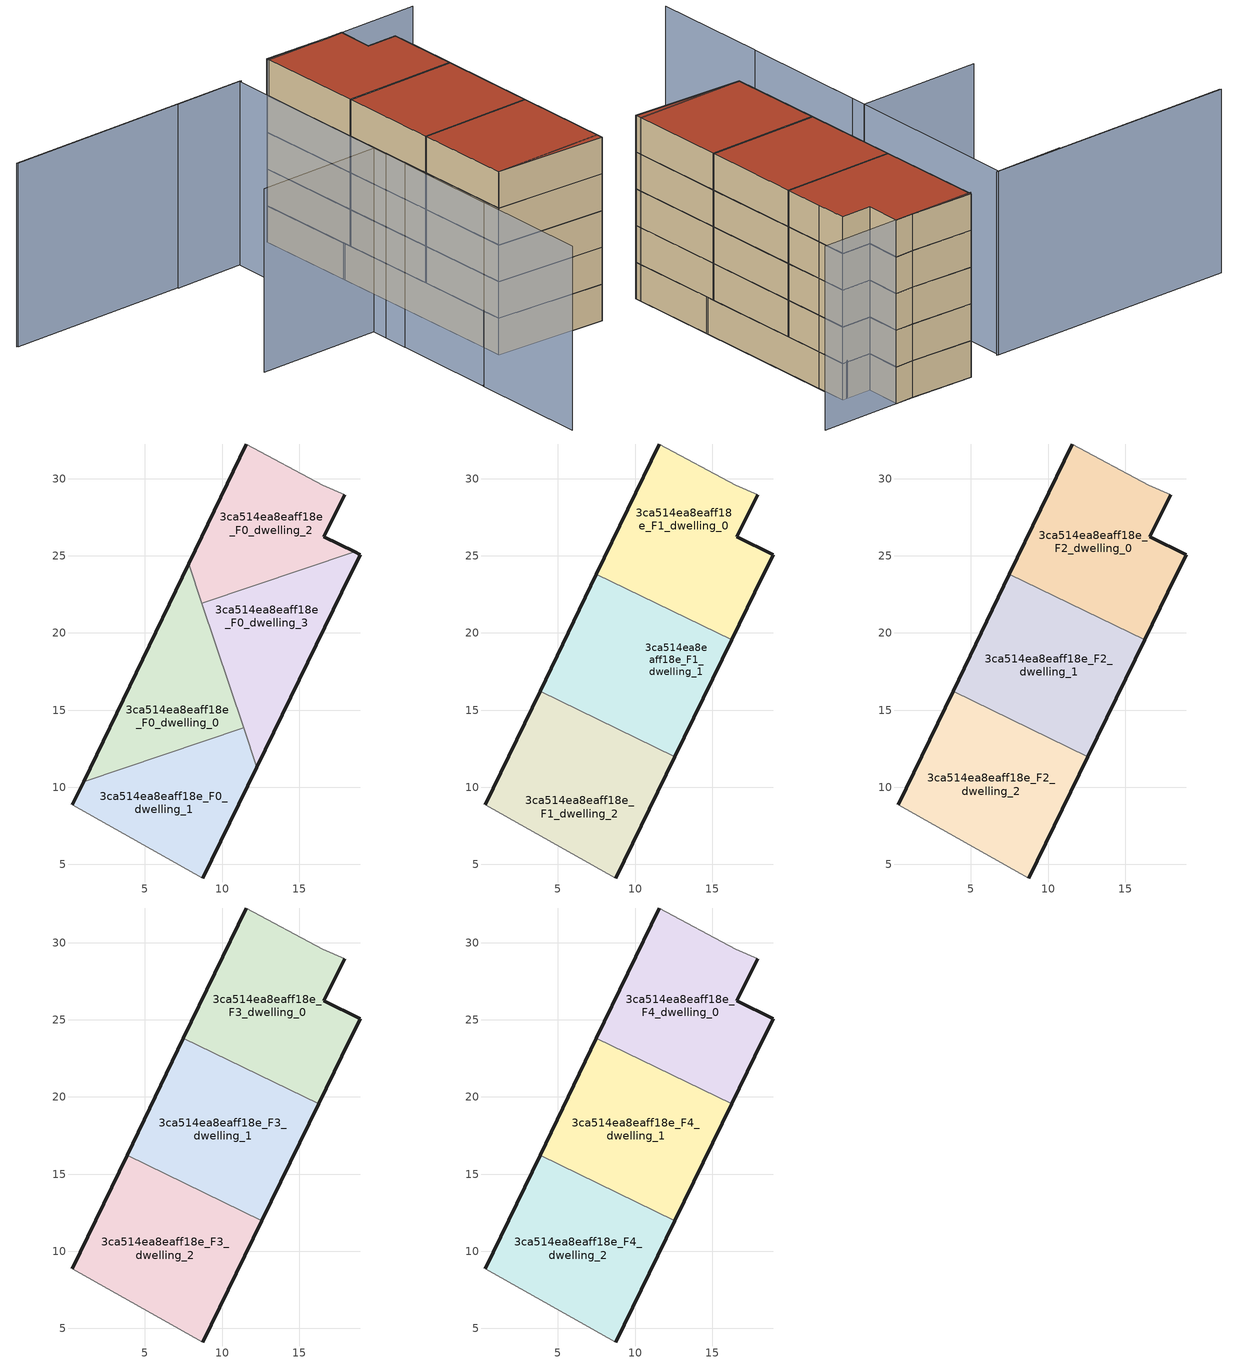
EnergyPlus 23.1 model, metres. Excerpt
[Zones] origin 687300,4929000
3ca514ea8eaff18e_F0_dwelling_0
 floor ground (EU_floor_Construction): 11.4,13.85 7.82,24.49 1.02,10.36 z0
 wall outside (EU_wall_Construction): 1.02,10.36 7.82,24.49 z0:3
 wall to 3ca514ea8eaff18e_F0_dwelling_1 (EU_wall_Construction): 11.4,13.85 1.02,10.36 z0:3
 wall to 3ca514ea8eaff18e_F0_dwelling_3 (EU_wall_Construction): 8.68,21.92 11.4,13.85 z0:3
 wall to 3ca514ea8eaff18e_F0_dwelling_2 (EU_wall_Construction): 7.82,24.49 8.68,21.92 z0:3
 ceiling adiabatic (EU_roof_Construction): 9.81,13.32 1.02,10.36 3.84,16.22 z3
3ca514ea8eaff18e_F0_dwelling_1
 floor ground (EU_floor_Construction): 8.75,4.12 12.25,11.31 11.4,13.85 1.02,10.36 0.29,8.85 z0
 wall outside (EU_wall_Construction): 12.25,11.31 8.75,4.12 / 0.29,8.85 1.02,10.36 z0:3
 wall adiabatic (EU_wall_Construction): 8.75,4.12 0.29,8.85 z0:3
 wall to 3ca514ea8eaff18e_F0_dwelling_3 (EU_wall_Construction): 11.4,13.85 12.25,11.31 z0:3
3ca514ea8eaff18e_F0_dwelling_2
 floor ground (EU_floor_Construction): 18.58,25.25 16.57,26.23 17.94,28.94 16.5,29.58 11.55,32.24 7.82,24.49 8.68,21.92 z0
 wall outside (EU_wall_Construction): 7.82,24.49 11.55,32.24 / 17.94,28.94 16.57,26.23 18.58,25.25 z0:3
 wall to 3ca514ea8eaff18e_F0_dwelling_3 (EU_wall_Construction): 18.58,25.25 8.68,21.92 z0:3
 wall adiabatic (EU_wall_Construction): 11.55,32.24 16.5,29.58 17.94,28.94 z0:3
3ca514ea8eaff18e_F0_dwelling_3
 floor ground (EU_floor_Construction): 12.25,11.31 17.75,22.64 18.94,25.07 18.58,25.25 8.68,21.92 z0
 wall outside (EU_wall_Construction): 18.58,25.25 18.94,25.07 17.75,22.64 12.25,11.31 z0:3
3ca514ea8eaff18e_F1_dwelling_0
 floor to 3ca514ea8eaff18e_F0_dwelling_2 (EU_floor_Construction): 18.58,25.25 16.57,26.23 17.94,28.94 16.5,29.58 11.55,32.24 7.82,24.49 8.16,23.49 10.28,22.46 z3
 floor to 3ca514ea8eaff18e_F0_dwelling_0 (EU_floor_Construction): 8.16,23.49 7.82,24.49 7.5,23.81 z3
 floor to 3ca514ea8eaff18e_F0_dwelling_3 (EU_floor_Construction): 16.25,19.56 17.75,22.64 18.94,25.07 18.58,25.25 10.28,22.46 z3
 wall outside (EU_wall_Construction): 7.5,23.82 11.55,32.24 / 17.94,28.94 16.57,26.23 18.94,25.07 17.75,22.64 16.25,19.55 z3:6
 wall to 3ca514ea8eaff18e_F1_dwelling_1 (EU_wall_Construction): 16.25,19.55 7.5,23.82 z3:6
 wall adiabatic (EU_wall_Construction): 11.55,32.24 16.5,29.58 17.94,28.94 z3:6
3ca514ea8eaff18e_F1_dwelling_1
 floor to 3ca514ea8eaff18e_F0_dwelling_0 (EU_floor_Construction): 11.4,13.85 8.16,23.49 7.5,23.81 3.84,16.22 9.81,13.32 z3
 floor to 3ca514ea8eaff18e_F0_dwelling_3 (EU_floor_Construction): 12.57,11.98 16.25,19.56 10.28,22.46 8.68,21.92 11.92,12.29 z3
 floor to 3ca514ea8eaff18e_F0_dwelling_2 (EU_floor_Construction): 10.28,22.46 8.16,23.49 8.68,21.92 z3
 floor to 3ca514ea8eaff18e_F0_dwelling_1 (EU_floor_Construction): 11.92,12.29 11.4,13.85 9.81,13.32 z3
 wall outside (EU_wall_Construction): 16.25,19.55 12.57,11.98 / 3.84,16.22 7.5,23.82 z3:6
 wall to 3ca514ea8eaff18e_F1_dwelling_2 (EU_wall_Construction): 12.57,11.98 3.84,16.22 z3:6
3ca514ea8eaff18e_F1_dwelling_2
 floor to 3ca514ea8eaff18e_F0_dwelling_1 (EU_floor_Construction): 8.75,4.12 12.25,11.31 11.92,12.29 9.81,13.32 1.02,10.36 0.29,8.85 z3
 floor to 3ca514ea8eaff18e_F0_dwelling_3 (EU_floor_Construction): 12.25,11.31 12.57,11.98 11.92,12.29 z3
 floor adiabatic (EU_floor_Construction): 12.57,11.98 3.84,16.22 1.02,10.36 9.81,13.32 z3
 wall outside (EU_wall_Construction): 12.57,11.98 8.75,4.12 / 0.29,8.85 3.84,16.22 z3:6
 wall adiabatic (EU_wall_Construction): 8.75,4.12 0.29,8.85 z3:6
3ca514ea8eaff18e_F2_dwelling_0
 floor to 3ca514ea8eaff18e_F1_dwelling_0 (EU_floor_Construction): 16.25,19.55 17.75,22.64 18.94,25.07 16.57,26.23 17.94,28.94 16.5,29.58 11.55,32.24 7.5,23.82 z6
 wall outside (EU_wall_Construction): 7.5,23.82 11.55,32.24 / 17.94,28.94 16.57,26.23 18.94,25.07 17.75,22.64 16.25,19.55 z6:9
 wall to 3ca514ea8eaff18e_F2_dwelling_1 (EU_wall_Construction): 16.25,19.55 7.5,23.82 z6:9
 wall adiabatic (EU_wall_Construction): 11.55,32.24 16.5,29.58 17.94,28.94 z6:9
3ca514ea8eaff18e_F2_dwelling_1
 floor to 3ca514ea8eaff18e_F1_dwelling_1 (EU_floor_Construction): 12.57,11.98 16.25,19.55 7.5,23.82 3.84,16.22 z6
 wall outside (EU_wall_Construction): 16.25,19.55 12.57,11.98 / 3.84,16.22 7.5,23.82 z6:9
 wall to 3ca514ea8eaff18e_F2_dwelling_2 (EU_wall_Construction): 12.57,11.98 3.84,16.22 z6:9
3ca514ea8eaff18e_F2_dwelling_2
 floor to 3ca514ea8eaff18e_F1_dwelling_2 (EU_floor_Construction): 8.75,4.12 12.57,11.98 3.84,16.22 0.29,8.85 z6
 wall outside (EU_wall_Construction): 12.57,11.98 8.75,4.12 / 0.29,8.85 3.84,16.22 z6:9
 wall adiabatic (EU_wall_Construction): 8.75,4.12 0.29,8.85 z6:9
3ca514ea8eaff18e_F3_dwelling_0
 floor to 3ca514ea8eaff18e_F2_dwelling_0 (EU_floor_Construction): 16.25,19.55 17.75,22.64 18.94,25.07 16.57,26.23 17.94,28.94 16.5,29.58 11.55,32.24 7.5,23.82 z9
 wall outside (EU_wall_Construction): 7.5,23.82 11.55,32.24 / 17.94,28.94 16.57,26.23 18.94,25.07 17.75,22.64 16.25,19.55 z9:12
 wall to 3ca514ea8eaff18e_F3_dwelling_1 (EU_wall_Construction): 16.25,19.55 7.5,23.82 z9:12
 wall adiabatic (EU_wall_Construction): 11.55,32.24 16.5,29.58 17.94,28.94 z9:12
3ca514ea8eaff18e_F3_dwelling_1
 floor to 3ca514ea8eaff18e_F2_dwelling_1 (EU_floor_Construction): 12.57,11.98 16.25,19.55 7.5,23.82 3.84,16.22 z9
 wall outside (EU_wall_Construction): 16.25,19.55 12.57,11.98 / 3.84,16.22 7.5,23.82 z9:12
 wall to 3ca514ea8eaff18e_F3_dwelling_2 (EU_wall_Construction): 12.57,11.98 3.84,16.22 z9:12
3ca514ea8eaff18e_F3_dwelling_2
 floor to 3ca514ea8eaff18e_F2_dwelling_2 (EU_floor_Construction): 8.75,4.12 12.57,11.98 3.84,16.22 0.29,8.85 z9
 wall outside (EU_wall_Construction): 12.57,11.98 8.75,4.12 / 0.29,8.85 3.84,16.22 z9:12
 wall adiabatic (EU_wall_Construction): 8.75,4.12 0.29,8.85 z9:12
3ca514ea8eaff18e_F4_dwelling_0
 floor to 3ca514ea8eaff18e_F3_dwelling_0 (EU_floor_Construction): 16.25,19.55 17.75,22.64 18.94,25.07 16.57,26.23 17.94,28.94 16.5,29.58 11.55,32.24 7.5,23.82 z12
 wall outside (EU_wall_Construction): 7.5,23.82 11.55,32.24 / 17.94,28.94 16.57,26.23 18.94,25.07 17.75,22.64 16.25,19.55 z12:15
 wall to 3ca514ea8eaff18e_F4_dwelling_1 (EU_wall_Construction): 16.25,19.55 7.5,23.82 z12:15
 wall adiabatic (EU_wall_Construction): 11.55,32.24 16.5,29.58 17.94,28.94 z12:15
 roof outside (EU_roof_Construction): 17.94,28.94 16.57,26.23 18.94,25.07 17.75,22.64 16.25,19.55 7.5,23.82 11.55,32.24 16.5,29.58 z15
3ca514ea8eaff18e_F4_dwelling_1
 floor to 3ca514ea8eaff18e_F3_dwelling_1 (EU_floor_Construction): 12.57,11.98 16.25,19.55 7.5,23.82 3.84,16.22 z12
 wall outside (EU_wall_Construction): 16.25,19.55 12.57,11.98 / 3.84,16.22 7.5,23.82 z12:15
 wall to 3ca514ea8eaff18e_F4_dwelling_2 (EU_wall_Construction): 12.57,11.98 3.84,16.22 z12:15
 roof outside (EU_roof_Construction): 16.25,19.55 12.57,11.98 3.84,16.22 7.5,23.82 z15
3ca514ea8eaff18e_F4_dwelling_2
 floor to 3ca514ea8eaff18e_F3_dwelling_2 (EU_floor_Construction): 8.75,4.12 12.57,11.98 3.84,16.22 0.29,8.85 z12
 wall outside (EU_wall_Construction): 12.57,11.98 8.75,4.12 / 0.29,8.85 3.84,16.22 z12:15
 wall adiabatic (EU_wall_Construction): 8.75,4.12 0.29,8.85 z12:15
 roof outside (EU_roof_Construction): 12.57,11.98 8.75,4.12 0.29,8.85 3.84,16.22 z15
shading: 0.29,8.85 9.01,4.66 / -5.06,7.82 -9.49,-1.18 / -9.16,23.68 0.43,18.94 / 0.43,18.94 -5.07,7.81 / -12.29,42.21 7.18,32.58 / 7.18,32.58 -1.12,15.8 / 24.15,25.86 11.34,32.1 / 7.3,32.47 1.73,35.18 / 1.77,35.24 -12.21,42.11 z0:15
[Building]
EU S2 Campaign: North Axis=0; Terrain=City; Solar Distribution=FullExterior
[Site:Location]
Bologna: Latitude=44.5; Longitude=11.25; Time Zone=1; Elevation=37
[SizingPeriod:WeatherFileDays]
AnnualSizingPeriod: Begin Month=1; Begin Day of Month=1; End Month=12; End Day of Month=31; Day of Week for Start Day=Monday; Use Weather File Daylight Saving Period=No; Use Weather File Rain and Snow Indicators=No
[MATERIAL]
EU_InternalMass_Material: Roughness=MediumRough; Thickness=0.1; Conductivity=1; Density=1800; Specific Heat=900; Thermal Absorptance=0.9; Solar Absorptance=0.7; Visible Absorptance=0.7
[MATERIAL:NOMASS] Roughness=MediumRough; Thermal Absorptance=0.9; Solar Absorptance=0.7; Visible Absorptance=0.7
Name | Thermal Resistance
EU_wall_NoMass | 0.905828
EU_roof_NoMass | 0.37593
EU_floor_NoMass | 0.67114
[CONSTRUCTION]
EU_wall_Construction: EU_wall_NoMass
EU_roof_Construction: EU_roof_NoMass
EU_floor_Construction: EU_floor_NoMass
EU_InternalMass_Construction: EU_InternalMass_Material
[ZONE] Type=1; Multiplier=1; Ceiling Height=autocalculate; Floor Area=autocalculate; Part of Total Floor Area=Yes
Name | Volume
3ca514ea8eaff18e_F0_dwelling_0 | 184.342
3ca514ea8eaff18e_F1_dwelling_0; 3ca514ea8eaff18e_F2_dwelling_0; 3ca514ea8eaff18e_F3_dwelling_0; 3ca514ea8eaff18e_F4_dwelling_0 | 245.793
3ca514ea8eaff18e_F0_dwelling_1 | 184.344
3ca514ea8eaff18e_F1_dwelling_1; 3ca514ea8eaff18e_F2_dwelling_1; 3ca514ea8eaff18e_F3_dwelling_1; 3ca514ea8eaff18e_F4_dwelling_1 | 245.798
3ca514ea8eaff18e_F0_dwelling_2 | 184.353
3ca514ea8eaff18e_F1_dwelling_2; 3ca514ea8eaff18e_F2_dwelling_2; 3ca514ea8eaff18e_F3_dwelling_2; 3ca514ea8eaff18e_F4_dwelling_2 | 245.806
3ca514ea8eaff18e_F0_dwelling_3 | 184.363
[INTERNALMASS] Construction=EU_InternalMass_Construction
Name | Zone or ZoneList | Surface Area
3ca514ea8eaff18e_F0_dwelling_0_EU_InternalMass | 3ca514ea8eaff18e_F0_dwelling_0 | 61.447
3ca514ea8eaff18e_F0_dwelling_1_EU_InternalMass | 3ca514ea8eaff18e_F0_dwelling_1 | 61.4481
3ca514ea8eaff18e_F0_dwelling_2_EU_InternalMass | 3ca514ea8eaff18e_F0_dwelling_2 | 61.4512
3ca514ea8eaff18e_F0_dwelling_3_EU_InternalMass | 3ca514ea8eaff18e_F0_dwelling_3 | 61.4542
3ca514ea8eaff18e_F1_dwelling_0_EU_InternalMass | 3ca514ea8eaff18e_F1_dwelling_0 | 81.9312
3ca514ea8eaff18e_F1_dwelling_1_EU_InternalMass | 3ca514ea8eaff18e_F1_dwelling_1 | 81.9329
3ca514ea8eaff18e_F1_dwelling_2_EU_InternalMass | 3ca514ea8eaff18e_F1_dwelling_2 | 81.9353
3ca514ea8eaff18e_F2_dwelling_0_EU_InternalMass | 3ca514ea8eaff18e_F2_dwelling_0 | 81.9312
3ca514ea8eaff18e_F2_dwelling_1_EU_InternalMass | 3ca514ea8eaff18e_F2_dwelling_1 | 81.9329
3ca514ea8eaff18e_F2_dwelling_2_EU_InternalMass | 3ca514ea8eaff18e_F2_dwelling_2 | 81.9353
3ca514ea8eaff18e_F3_dwelling_0_EU_InternalMass | 3ca514ea8eaff18e_F3_dwelling_0 | 81.9312
3ca514ea8eaff18e_F3_dwelling_1_EU_InternalMass | 3ca514ea8eaff18e_F3_dwelling_1 | 81.9329
3ca514ea8eaff18e_F3_dwelling_2_EU_InternalMass | 3ca514ea8eaff18e_F3_dwelling_2 | 81.9353
3ca514ea8eaff18e_F4_dwelling_0_EU_InternalMass | 3ca514ea8eaff18e_F4_dwelling_0 | 81.9312
3ca514ea8eaff18e_F4_dwelling_1_EU_InternalMass | 3ca514ea8eaff18e_F4_dwelling_1 | 81.9329
3ca514ea8eaff18e_F4_dwelling_2_EU_InternalMass | 3ca514ea8eaff18e_F4_dwelling_2 | 81.9353
[OTHEREQUIPMENT] Fuel Type=Electricity; Design Level Calculation Method=Watts/Area; Power per Zone Floor Area=1; Fraction Latent=0; Fraction Radiant=0; Fraction Lost=0; Carbon Dioxide Generation Rate=0; EndUse Subcategory=EU_Step8_InternalGains
Name | Zone or ZoneList or Space or SpaceList | Schedule
EU_Step8_InternalGain_3ca514ea8eaff18e_F0_dwelling_0_f000 | 3ca514ea8eaff18e_F0_dwelling_0 | EU_Step8_GainSchedule_3ca514ea8eaff18e_F0_dwelling_0_f000
EU_Step8_InternalGain_3ca514ea8eaff18e_F0_dwelling_1_f000 | 3ca514ea8eaff18e_F0_dwelling_1 | EU_Step8_GainSchedule_3ca514ea8eaff18e_F0_dwelling_1_f000
EU_Step8_InternalGain_3ca514ea8eaff18e_F0_dwelling_2_f000 | 3ca514ea8eaff18e_F0_dwelling_2 | EU_Step8_GainSchedule_3ca514ea8eaff18e_F0_dwelling_2_f000
EU_Step8_InternalGain_3ca514ea8eaff18e_F0_dwelling_3_f000 | 3ca514ea8eaff18e_F0_dwelling_3 | EU_Step8_GainSchedule_3ca514ea8eaff18e_F0_dwelling_3_f000
EU_Step8_InternalGain_3ca514ea8eaff18e_F1_dwelling_0_f000 | 3ca514ea8eaff18e_F1_dwelling_0 | EU_Step8_GainSchedule_3ca514ea8eaff18e_F1_dwelling_0_f000
EU_Step8_InternalGain_3ca514ea8eaff18e_F1_dwelling_1_f000 | 3ca514ea8eaff18e_F1_dwelling_1 | EU_Step8_GainSchedule_3ca514ea8eaff18e_F1_dwelling_1_f000
EU_Step8_InternalGain_3ca514ea8eaff18e_F1_dwelling_2_f000 | 3ca514ea8eaff18e_F1_dwelling_2 | EU_Step8_GainSchedule_3ca514ea8eaff18e_F1_dwelling_2_f000
EU_Step8_InternalGain_3ca514ea8eaff18e_F2_dwelling_0_f000 | 3ca514ea8eaff18e_F2_dwelling_0 | EU_Step8_GainSchedule_3ca514ea8eaff18e_F2_dwelling_0_f000
EU_Step8_InternalGain_3ca514ea8eaff18e_F2_dwelling_1_f000 | 3ca514ea8eaff18e_F2_dwelling_1 | EU_Step8_GainSchedule_3ca514ea8eaff18e_F2_dwelling_1_f000
EU_Step8_InternalGain_3ca514ea8eaff18e_F2_dwelling_2_f000 | 3ca514ea8eaff18e_F2_dwelling_2 | EU_Step8_GainSchedule_3ca514ea8eaff18e_F2_dwelling_2_f000
EU_Step8_InternalGain_3ca514ea8eaff18e_F3_dwelling_0_f000 | 3ca514ea8eaff18e_F3_dwelling_0 | EU_Step8_GainSchedule_3ca514ea8eaff18e_F3_dwelling_0_f000
EU_Step8_InternalGain_3ca514ea8eaff18e_F3_dwelling_1_f000 | 3ca514ea8eaff18e_F3_dwelling_1 | EU_Step8_GainSchedule_3ca514ea8eaff18e_F3_dwelling_1_f000
EU_Step8_InternalGain_3ca514ea8eaff18e_F3_dwelling_2_f000 | 3ca514ea8eaff18e_F3_dwelling_2 | EU_Step8_GainSchedule_3ca514ea8eaff18e_F3_dwelling_2_f000
EU_Step8_InternalGain_3ca514ea8eaff18e_F4_dwelling_0_f000 | 3ca514ea8eaff18e_F4_dwelling_0 | EU_Step8_GainSchedule_3ca514ea8eaff18e_F4_dwelling_0_f000
EU_Step8_InternalGain_3ca514ea8eaff18e_F4_dwelling_1_f000 | 3ca514ea8eaff18e_F4_dwelling_1 | EU_Step8_GainSchedule_3ca514ea8eaff18e_F4_dwelling_1_f000
EU_Step8_InternalGain_3ca514ea8eaff18e_F4_dwelling_2_f000 | 3ca514ea8eaff18e_F4_dwelling_2 | EU_Step8_GainSchedule_3ca514ea8eaff18e_F4_dwelling_2_f000
[ZONEVENTILATION:DESIGNFLOWRATE] Schedule=EU_AlwaysOn; Design Flow Rate Calculation Method=AirChanges/Hour; Air Changes per Hour=0.73129; Ventilation Type=Natural; Fan Pressure Rise=0; Fan Total Efficiency=1; Constant Term Coefficient=1; Temperature Term Coefficient=0; Velocity Term Coefficient=0; Velocity Squared Term Coefficient=0; Minimum Indoor Temperature=-100; Maximum Indoor Temperature=100; Delta Temperature=-100; Minimum Outdoor Temperature=-100; Maximum Outdoor Temperature=100; Maximum Wind Speed=40
Name | Zone or ZoneList or Space or SpaceList
EU_ConstantAir_3ca514ea8eaff18e_F0_dwelling_0 | 3ca514ea8eaff18e_F0_dwelling_0
EU_ConstantAir_3ca514ea8eaff18e_F0_dwelling_1 | 3ca514ea8eaff18e_F0_dwelling_1
EU_ConstantAir_3ca514ea8eaff18e_F0_dwelling_2 | 3ca514ea8eaff18e_F0_dwelling_2
EU_ConstantAir_3ca514ea8eaff18e_F0_dwelling_3 | 3ca514ea8eaff18e_F0_dwelling_3
EU_ConstantAir_3ca514ea8eaff18e_F1_dwelling_0 | 3ca514ea8eaff18e_F1_dwelling_0
EU_ConstantAir_3ca514ea8eaff18e_F1_dwelling_1 | 3ca514ea8eaff18e_F1_dwelling_1
EU_ConstantAir_3ca514ea8eaff18e_F1_dwelling_2 | 3ca514ea8eaff18e_F1_dwelling_2
EU_ConstantAir_3ca514ea8eaff18e_F2_dwelling_0 | 3ca514ea8eaff18e_F2_dwelling_0
EU_ConstantAir_3ca514ea8eaff18e_F2_dwelling_1 | 3ca514ea8eaff18e_F2_dwelling_1
EU_ConstantAir_3ca514ea8eaff18e_F2_dwelling_2 | 3ca514ea8eaff18e_F2_dwelling_2
EU_ConstantAir_3ca514ea8eaff18e_F3_dwelling_0 | 3ca514ea8eaff18e_F3_dwelling_0
EU_ConstantAir_3ca514ea8eaff18e_F3_dwelling_1 | 3ca514ea8eaff18e_F3_dwelling_1
EU_ConstantAir_3ca514ea8eaff18e_F3_dwelling_2 | 3ca514ea8eaff18e_F3_dwelling_2
EU_ConstantAir_3ca514ea8eaff18e_F4_dwelling_0 | 3ca514ea8eaff18e_F4_dwelling_0
EU_ConstantAir_3ca514ea8eaff18e_F4_dwelling_1 | 3ca514ea8eaff18e_F4_dwelling_1
EU_ConstantAir_3ca514ea8eaff18e_F4_dwelling_2 | 3ca514ea8eaff18e_F4_dwelling_2
[HVACTEMPLATE:THERMOSTAT] Constant Heating Setpoint=20; Constant Cooling Setpoint=50
EU_HeatOnly_3ca514ea8eaff18e_F0_dwelling_0; EU_HeatOnly_3ca514ea8eaff18e_F0_dwelling_1; EU_HeatOnly_3ca514ea8eaff18e_F0_dwelling_2; EU_HeatOnly_3ca514ea8eaff18e_F0_dwelling_3; EU_HeatOnly_3ca514ea8eaff18e_F1_dwelling_0; EU_HeatOnly_3ca514ea8eaff18e_F1_dwelling_1; EU_HeatOnly_3ca514ea8eaff18e_F1_dwelling_2; EU_HeatOnly_3ca514ea8eaff18e_F2_dwelling_0; EU_HeatOnly_3ca514ea8eaff18e_F2_dwelling_1; EU_HeatOnly_3ca514ea8eaff18e_F2_dwelling_2; EU_HeatOnly_3ca514ea8eaff18e_F3_dwelling_0; EU_HeatOnly_3ca514ea8eaff18e_F3_dwelling_1; EU_HeatOnly_3ca514ea8eaff18e_F3_dwelling_2; EU_HeatOnly_3ca514ea8eaff18e_F4_dwelling_0; EU_HeatOnly_3ca514ea8eaff18e_F4_dwelling_1; EU_HeatOnly_3ca514ea8eaff18e_F4_dwelling_2
[HVACTEMPLATE:ZONE:IDEALLOADSAIRSYSTEM] System Availability Schedule=EU_AlwaysOn; Maximum Heating Supply Air Temperature=50; Minimum Cooling Supply Air Temperature=13; Maximum Heating Supply Air Humidity Ratio=0.0156; Minimum Cooling Supply Air Humidity Ratio=0.0077; Heating Limit=NoLimit; Cooling Limit=NoLimit; Heating Availability Schedule=EU_AlwaysOn; Cooling Availability Schedule=EU_CoolingOff; Dehumidification Control Type=ConstantSensibleHeatRatio; Cooling Sensible Heat Ratio=0.7; Dehumidification Setpoint=60; Humidification Control Type=None; Humidification Setpoint=30; Outdoor Air Method=None; Outdoor Air Flow Rate per Person=0.00944; Outdoor Air Flow Rate per Zone Floor Area=0; Outdoor Air Flow Rate per Zone=0; Demand Controlled Ventilation Type=None; Outdoor Air Economizer Type=NoEconomizer; Heat Recovery Type=None; Sensible Heat Recovery Effectiveness=0.7; Latent Heat Recovery Effectiveness=0.65
Name | Template Thermostat
3ca514ea8eaff18e_F0_dwelling_0 | EU_HeatOnly_3ca514ea8eaff18e_F0_dwelling_0
3ca514ea8eaff18e_F0_dwelling_1 | EU_HeatOnly_3ca514ea8eaff18e_F0_dwelling_1
3ca514ea8eaff18e_F0_dwelling_2 | EU_HeatOnly_3ca514ea8eaff18e_F0_dwelling_2
3ca514ea8eaff18e_F0_dwelling_3 | EU_HeatOnly_3ca514ea8eaff18e_F0_dwelling_3
3ca514ea8eaff18e_F1_dwelling_0 | EU_HeatOnly_3ca514ea8eaff18e_F1_dwelling_0
3ca514ea8eaff18e_F1_dwelling_1 | EU_HeatOnly_3ca514ea8eaff18e_F1_dwelling_1
3ca514ea8eaff18e_F1_dwelling_2 | EU_HeatOnly_3ca514ea8eaff18e_F1_dwelling_2
3ca514ea8eaff18e_F2_dwelling_0 | EU_HeatOnly_3ca514ea8eaff18e_F2_dwelling_0
3ca514ea8eaff18e_F2_dwelling_1 | EU_HeatOnly_3ca514ea8eaff18e_F2_dwelling_1
3ca514ea8eaff18e_F2_dwelling_2 | EU_HeatOnly_3ca514ea8eaff18e_F2_dwelling_2
3ca514ea8eaff18e_F3_dwelling_0 | EU_HeatOnly_3ca514ea8eaff18e_F3_dwelling_0
3ca514ea8eaff18e_F3_dwelling_1 | EU_HeatOnly_3ca514ea8eaff18e_F3_dwelling_1
3ca514ea8eaff18e_F3_dwelling_2 | EU_HeatOnly_3ca514ea8eaff18e_F3_dwelling_2
3ca514ea8eaff18e_F4_dwelling_0 | EU_HeatOnly_3ca514ea8eaff18e_F4_dwelling_0
3ca514ea8eaff18e_F4_dwelling_1 | EU_HeatOnly_3ca514ea8eaff18e_F4_dwelling_1
3ca514ea8eaff18e_F4_dwelling_2 | EU_HeatOnly_3ca514ea8eaff18e_F4_dwelling_2
[SIZING:ZONE] Zone Cooling Design Supply Air Temperature Input Method=SupplyAirTemperature; Zone Cooling Design Supply Air Temperature=13; Zone Heating Design Supply Air Temperature Input Method=SupplyAirTemperature; Zone Heating Design Supply Air Temperature=50; Zone Cooling Design Supply Air Humidity Ratio=0.008; Zone Heating Design Supply Air Humidity Ratio=0.008; Cooling Design Air Flow Method=DesignDay; Cooling Design Air Flow Rate=0; Cooling Minimum Air Flow per Zone Floor Area=0.000762; Cooling Minimum Air Flow=0; Cooling Minimum Air Flow Fraction=0.2; Heating Design Air Flow Method=DesignDay; Heating Design Air Flow Rate=0; Heating Maximum Air Flow per Zone Floor Area=0.002032; Heating Maximum Air Flow=0.141576; Heating Maximum Air Flow Fraction=0.3; Account for Dedicated Outdoor Air System=No; Dedicated Outdoor Air System Control Strategy=NeutralSupplyAir; Dedicated Outdoor Air Low Setpoint Temperature for Design=autosize; Dedicated Outdoor Air High Setpoint Temperature for Design=autosize; Zone Load Sizing Method=Sensible Load Only No Latent Load; Zone Latent Cooling Design Supply Air Humidity Ratio Input Method=HumidityRatioDifference; Zone Cooling Design Supply Air Humidity Ratio Difference=0.005; Zone Latent Heating Design Supply Air Humidity Ratio Input Method=HumidityRatioDifference; Zone Humidification Design Supply Air Humidity Ratio Difference=0.005
3ca514ea8eaff18e_F0_dwelling_0; 3ca514ea8eaff18e_F0_dwelling_1; 3ca514ea8eaff18e_F0_dwelling_2; 3ca514ea8eaff18e_F0_dwelling_3; 3ca514ea8eaff18e_F1_dwelling_0; 3ca514ea8eaff18e_F1_dwelling_1; 3ca514ea8eaff18e_F1_dwelling_2; 3ca514ea8eaff18e_F2_dwelling_0; 3ca514ea8eaff18e_F2_dwelling_1; 3ca514ea8eaff18e_F2_dwelling_2; 3ca514ea8eaff18e_F3_dwelling_0; 3ca514ea8eaff18e_F3_dwelling_1; 3ca514ea8eaff18e_F3_dwelling_2; 3ca514ea8eaff18e_F4_dwelling_0; 3ca514ea8eaff18e_F4_dwelling_1; 3ca514ea8eaff18e_F4_dwelling_2
[SCHEDULE:CONSTANT]
Name | Hourly Value
EU_AlwaysOn | 1
EU_CoolingOff | 0
[SCHEDULE:FILE] Column Number=1; Rows to Skip at Top=0; Number of Hours of Data=8760; Column Separator=Comma; Interpolate to Timestep=No; Minutes per Item=60; Adjust Schedule for Daylight Savings=Yes
Name | File
EU_Step8_GainSchedule_3ca514ea8eaff18e_F0_dwelling_0_f000 | ../../schedules/3ca514ea8eaff18e/3ca514ea8eaff18e_F0_dwelling_0_f000_gain.csv
EU_Step8_GainSchedule_3ca514ea8eaff18e_F0_dwelling_1_f000 | ../../schedules/3ca514ea8eaff18e/3ca514ea8eaff18e_F0_dwelling_1_f000_gain.csv
EU_Step8_GainSchedule_3ca514ea8eaff18e_F0_dwelling_2_f000 | ../../schedules/3ca514ea8eaff18e/3ca514ea8eaff18e_F0_dwelling_2_f000_gain.csv
EU_Step8_GainSchedule_3ca514ea8eaff18e_F0_dwelling_3_f000 | ../../schedules/3ca514ea8eaff18e/3ca514ea8eaff18e_F0_dwelling_3_f000_gain.csv
EU_Step8_GainSchedule_3ca514ea8eaff18e_F1_dwelling_0_f000 | ../../schedules/3ca514ea8eaff18e/3ca514ea8eaff18e_F1_dwelling_0_f000_gain.csv
EU_Step8_GainSchedule_3ca514ea8eaff18e_F1_dwelling_1_f000 | ../../schedules/3ca514ea8eaff18e/3ca514ea8eaff18e_F1_dwelling_1_f000_gain.csv
EU_Step8_GainSchedule_3ca514ea8eaff18e_F1_dwelling_2_f000 | ../../schedules/3ca514ea8eaff18e/3ca514ea8eaff18e_F1_dwelling_2_f000_gain.csv
EU_Step8_GainSchedule_3ca514ea8eaff18e_F2_dwelling_0_f000 | ../../schedules/3ca514ea8eaff18e/3ca514ea8eaff18e_F2_dwelling_0_f000_gain.csv
EU_Step8_GainSchedule_3ca514ea8eaff18e_F2_dwelling_1_f000 | ../../schedules/3ca514ea8eaff18e/3ca514ea8eaff18e_F2_dwelling_1_f000_gain.csv
EU_Step8_GainSchedule_3ca514ea8eaff18e_F2_dwelling_2_f000 | ../../schedules/3ca514ea8eaff18e/3ca514ea8eaff18e_F2_dwelling_2_f000_gain.csv
EU_Step8_GainSchedule_3ca514ea8eaff18e_F3_dwelling_0_f000 | ../../schedules/3ca514ea8eaff18e/3ca514ea8eaff18e_F3_dwelling_0_f000_gain.csv
EU_Step8_GainSchedule_3ca514ea8eaff18e_F3_dwelling_1_f000 | ../../schedules/3ca514ea8eaff18e/3ca514ea8eaff18e_F3_dwelling_1_f000_gain.csv
EU_Step8_GainSchedule_3ca514ea8eaff18e_F3_dwelling_2_f000 | ../../schedules/3ca514ea8eaff18e/3ca514ea8eaff18e_F3_dwelling_2_f000_gain.csv
EU_Step8_GainSchedule_3ca514ea8eaff18e_F4_dwelling_0_f000 | ../../schedules/3ca514ea8eaff18e/3ca514ea8eaff18e_F4_dwelling_0_f000_gain.csv
EU_Step8_GainSchedule_3ca514ea8eaff18e_F4_dwelling_1_f000 | ../../schedules/3ca514ea8eaff18e/3ca514ea8eaff18e_F4_dwelling_1_f000_gain.csv
EU_Step8_GainSchedule_3ca514ea8eaff18e_F4_dwelling_2_f000 | ../../schedules/3ca514ea8eaff18e/3ca514ea8eaff18e_F4_dwelling_2_f000_gain.csv
